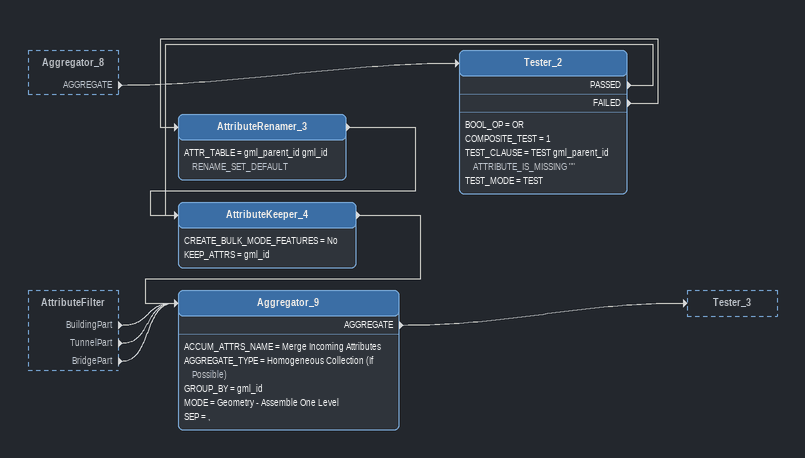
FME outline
Aggregator_8 [outside]
    AGGREGATE -> Tester_2
AttributeFilter [outside]
    BuildingPart -> Aggregator_9
    TunnelPart -> Aggregator_9
    BridgePart -> Aggregator_9
Tester_2
    BOOL_OP = OR
    COMPOSITE_TEST = 1
    TEST_CLAUSE = TEST gml_parent_id ATTRIBUTE_IS_MISSING ""
    TEST_MODE = TEST
    PASSED -> AttributeKeeper_4
    FAILED -> AttributeRenamer_3
AttributeRenamer_3
    ATTR_TABLE = gml_parent_id gml_id RENAME_SET_DEFAULT
    -> AttributeKeeper_4
AttributeKeeper_4
    CREATE_BULK_MODE_FEATURES = No
    KEEP_ATTRS = gml_id
    -> Aggregator_9
Aggregator_9
    ACCUM_ATTRS_NAME = Merge Incoming Attributes
    AGGREGATE_TYPE = Homogeneous Collection (If Possible)
    GROUP_BY = gml_id
    MODE = Geometry - Assemble One Level
    SEP = ,
    AGGREGATE -> Tester_3
